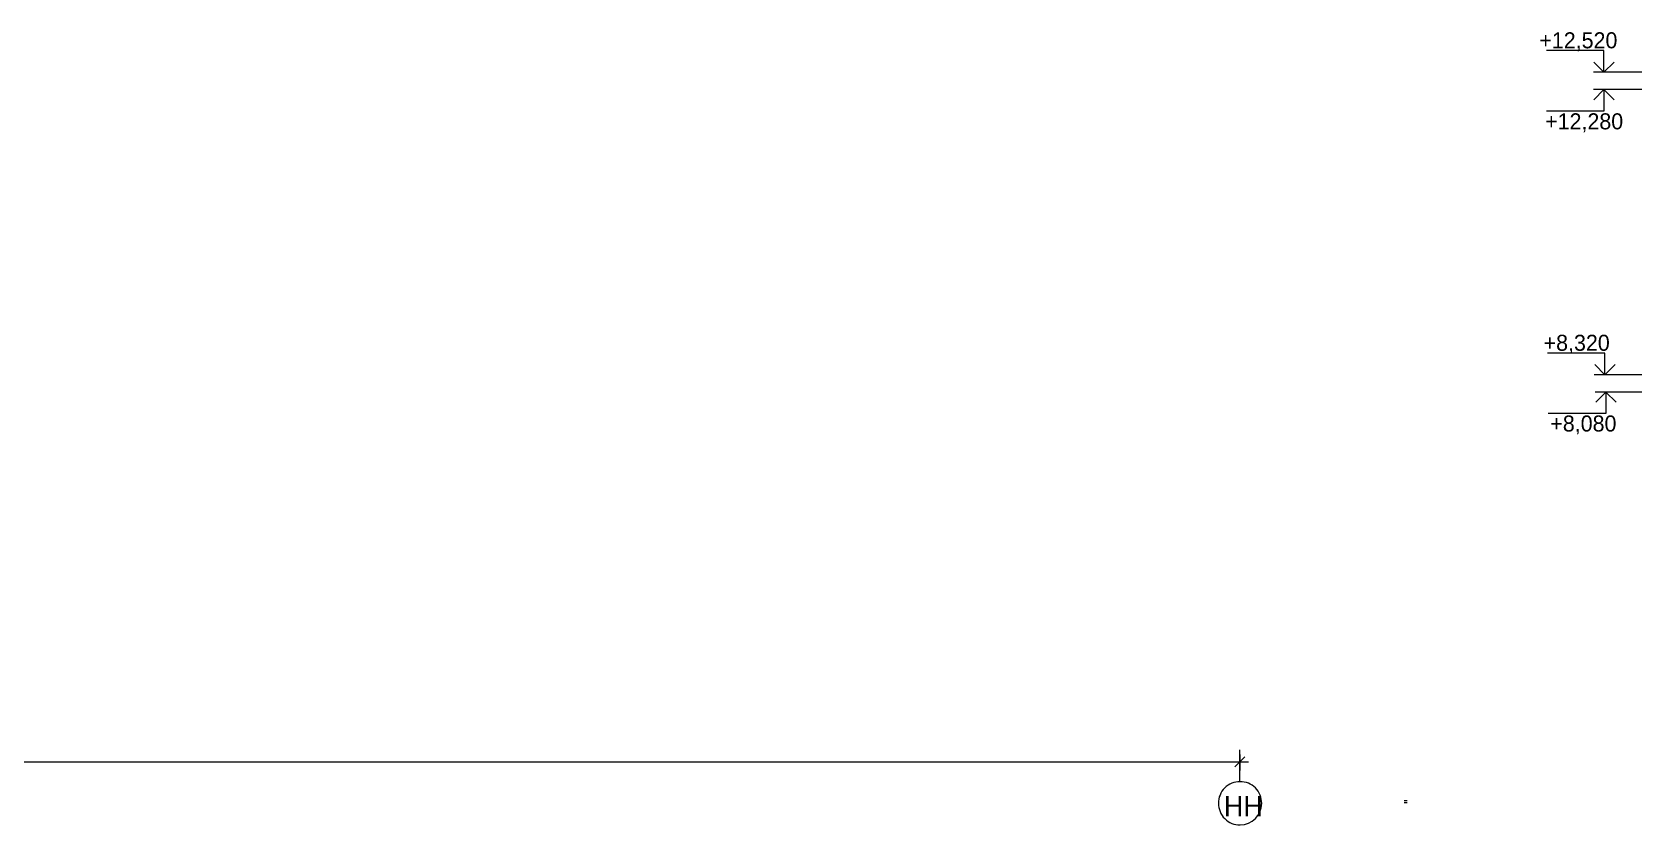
# Model space of a CAD drawing. Header units: millimetres. Extents: x 2294 to 908349, y -83289 to 219220.
# Drawn here: x 387036 to 410032, y -82883 to -71504 of the extents above; entities that cross this region are included whole.
import ezdxf

# ---------------------------------------------------------------- set-up
doc = ezdxf.new("R2010")
doc.units = ezdxf.units.MM
doc.layers.add('PDF _Геометрия', color=7, linetype='Continuous')
doc.layers.add('PDF _Текст', color=7, linetype='Continuous')

msp = doc.modelspace()

# ---------------------------------------------------------------- linework, layer by layer
at = {"layer": 'PDF _Геометрия', "lineweight": 9}
for points in [[(410392.9295809316, -72080.56915318314), (409767.7944813529, -72080.56915318314), (409601.6746644666, -72080.56915318314), (409601.6746644666, -71770.18739040289), (408775.4471550928, -71770.18739040289)], [(409759.0513329366, -72080.56915318314), (409448.6695702048, -72080.56915318314)], [(410873.8027345696, -72329.74887827598), (409859.5975379283, -72329.74887827598), (409601.6746644666, -72329.74887827598), (409601.6746644666, -72640.13064105622), (408775.4471550928, -72640.13064105622)], [(409754.6797589166, -72329.74887827598), (409448.6695702048, -72329.74887827598)], [(410991.8352359207, -76421.54225821886), (409885.8269826109, -76421.54225821886), (409614.7893869011, -76421.54225821886), (409614.7893869011, -76111.16049539205), (408788.5618774323, -76111.16049539205)], [(409772.1660553711, -76421.54225821886), (409461.7842925442, -76421.54225821886)], [(410808.229122675, -76670.72198326513), (409737.1934623672, -76670.72198326513), (409627.9041092424, -76670.72198326513), (409627.9041092424, -76976.73217193037), (408801.6765998686, -76976.73217193037)], [(409785.2807777124, -76670.72198326513), (409474.8990149805, -76670.72198326513)], [(404373.2720124172, -82266.33686185442), (404373.2720124172, -81802.95000467077)], [(385662.9347622404, -81977.81296964269), (404500.0476619033, -81977.81296964269)], [(404447.588772445, -81903.49620956928), (404373.2720124172, -81977.81296964269), (404303.3268263144, -82047.75815565046)], [(404373.2720124172, -81872.89519067854), (404373.2720124172, -81977.81296964269), (404373.2720124172, -82100.21704515629)], [(406733.9220392825, -82533.00288340263), (406777.6377806077, -82533.00288340263)], [(406733.9220392825, -82559.2323281318), (406777.6377806077, -82559.2323281318)]]:
    msp.add_lwpolyline(points, dxfattribs=at)
at = {"layer": 'PDF _Геометрия', "lineweight": 18}
for points in [[(409745.9366105953, -71936.30720710102), (409601.6746644666, -72080.56915318314), (409457.4127184311, -71936.30720710102)], [(409457.4127184311, -72478.38239847217), (409601.6746644666, -72329.74887827598), (409745.9366105953, -72478.38239847217)], [(409763.4229071448, -76272.9087379761), (409614.7893869011, -76421.54225821886), (409470.5274407724, -76272.9087379761)], [(409483.6421631137, -76814.98392934725), (409627.9041092424, -76670.72198326513), (409776.5376294861, -76814.98392934725)]]:
    msp.add_lwpolyline(points, dxfattribs=at)
msp.add_lwpolyline([(404377.6435865322, -82261.96528769284, 0.4225352112612406), (404067.2618237985, -82572.34705051966, 0.4172634351384606), (404377.6435865322, -82882.72881329991, 0.411971830988338), (404688.025349359, -82572.3470504731, 0.4172634351384605)], format="xyb", close=True, dxfattribs=at)

# ---------------------------------------------------------------- texts
at = {"layer": 'PDF _Текст', "attachment_point": 4, "style": ''}
for s, insert, char_height in [('+12,520', (408673.7311393833, -71643.6232461799), 229.9705836238318), ('+12,280', (408756.7902139919, -72806.43694932014), 229.9705836238318), ('+8,320', (408734.9337330209, -75984.49824160524), 229.9705836238318), ('+8,080', (408831.1066962322, -77142.94064860791), 229.9705836238318), ('НН', (404144.8859608648, -82612.12145454809), 289.4502280538725)]:
    msp.add_mtext(s, dxfattribs=dict(at, insert=insert, char_height=char_height))

doc.saveas('drawing.dxf')
